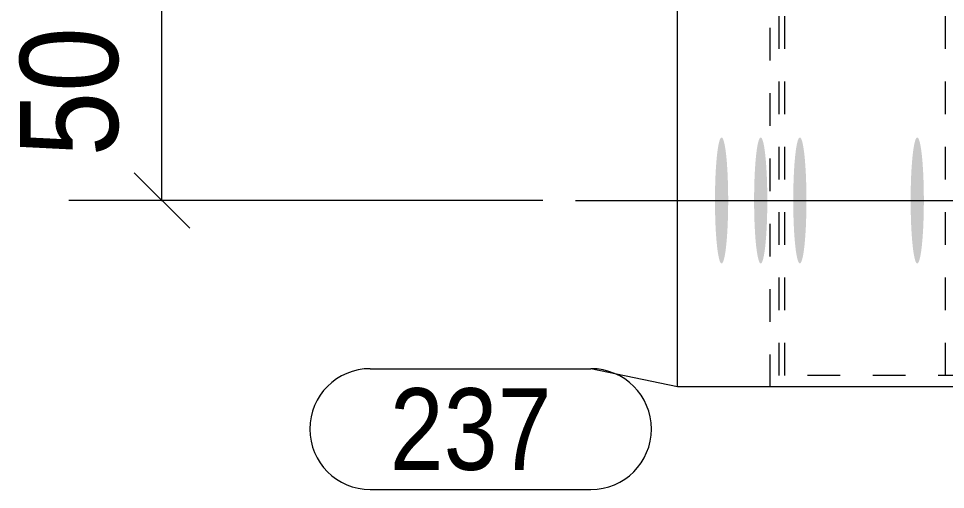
# Model space of a CAD drawing. Header units: millimetres. Extents: x 2 to 825, y 1 to 579.
# Drawn here: x 48.76 to 77.16, y 473.44 to 487.87 of the extents above; entities that cross this region are included whole.
import ezdxf

# ---------------------------------------------------------------- set-up
doc = ezdxf.new("R2010")
doc.units = ezdxf.units.MM
doc.linetypes.add('XKITLINE00', pattern=[0])
doc.linetypes.add('XKITLINE01', pattern=[4, 1, -1, 1, -1])
for name, color, linetype, lineweight in [('Bolt', 3, 'Continuous', 0), ('Dimensions', 7, 'Continuous', 0), ('Part', 2, 'Continuous', 0), ('PartMark', 7, 'Continuous', 0)]:
    doc.layers.add(name, color=color, linetype=linetype, lineweight=lineweight)
doc.styles.add('ARIAL', font='ARIAL.TTF')

# ---------------------------------------------------------------- blocks, each defined once
blk = doc.blocks.new('*A35')
at = {"layer": 'Bolt'}
for points in [[(70.503, 482.248), (70.503, 482.201), (70.503, 482.154), (70.502, 482.106), (70.502, 482.059), (70.501, 482.012), (70.5, 481.966), (70.5, 481.919), (70.499, 481.873), (70.497, 481.827), (70.496, 481.781), (70.495, 481.736), (70.493, 481.69), (70.492, 481.646), (70.49, 481.601), (70.488, 481.557), (70.486, 481.514), (70.484, 481.471), (70.482, 481.428), (70.48, 481.386), (70.477, 481.345), (70.475, 481.304), (70.472, 481.264), (70.469, 481.224), (70.467, 481.185), (70.464, 481.147), (70.461, 481.109), (70.458, 481.072), (70.454, 481.036), (70.451, 481), (70.448, 480.966), (70.444, 480.932), (70.441, 480.899), (70.437, 480.866), (70.433, 480.835), (70.429, 480.805), (70.426, 480.775), (70.422, 480.746), (70.418, 480.719), (70.414, 480.692), (70.409, 480.666), (70.405, 480.641), (70.401, 480.617), (70.396, 480.595), (70.392, 480.573), (70.388, 480.552), (70.383, 480.532), (70.379, 480.514), (70.374, 480.496), (70.369, 480.48), (70.365, 480.464), (70.36, 480.45), (70.355, 480.437), (70.35, 480.425), (70.345, 480.414), (70.341, 480.404), (70.336, 480.395), (70.331, 480.388), (70.326, 480.381), (70.321, 480.376), (70.316, 480.372), (70.311, 480.369), (70.306, 480.367), (70.301, 480.367), (70.296, 480.367), (70.291, 480.369), (70.286, 480.372), (70.281, 480.376), (70.276, 480.381), (70.271, 480.388), (70.267, 480.395), (70.262, 480.404), (70.257, 480.414), (70.252, 480.425), (70.247, 480.437), (70.242, 480.45), (70.238, 480.464), (70.233, 480.48), (70.228, 480.496), (70.224, 480.514), (70.219, 480.532), (70.215, 480.552), (70.21, 480.573), (70.206, 480.595), (70.201, 480.617), (70.197, 480.641), (70.193, 480.666), (70.189, 480.692), (70.185, 480.719), (70.181, 480.746), (70.177, 480.775), (70.173, 480.805), (70.169, 480.835), (70.165, 480.866), (70.162, 480.899), (70.158, 480.932), (70.155, 480.966), (70.151, 481), (70.148, 481.036), (70.145, 481.072), (70.142, 481.109), (70.139, 481.147), (70.136, 481.185), (70.133, 481.224), (70.13, 481.264), (70.128, 481.304), (70.125, 481.345), (70.123, 481.386), (70.12, 481.428), (70.118, 481.471), (70.116, 481.514), (70.114, 481.557), (70.112, 481.601), (70.111, 481.646), (70.109, 481.69), (70.108, 481.736), (70.106, 481.781), (70.105, 481.827), (70.104, 481.873), (70.103, 481.919), (70.102, 481.966), (70.101, 482.012), (70.1, 482.059), (70.1, 482.106), (70.099, 482.154), (70.099, 482.201), (70.099, 482.248), (70.099, 482.295), (70.099, 482.343), (70.099, 482.39), (70.099, 482.437), (70.1, 482.484), (70.1, 482.532), (70.101, 482.578), (70.102, 482.625), (70.103, 482.672), (70.104, 482.718), (70.105, 482.764), (70.106, 482.81), (70.108, 482.855), (70.109, 482.9), (70.111, 482.945), (70.112, 482.99), (70.114, 483.033), (70.116, 483.077), (70.118, 483.12), (70.12, 483.163), (70.123, 483.205), (70.125, 483.246), (70.128, 483.287), (70.13, 483.327), (70.133, 483.367), (70.136, 483.406), (70.139, 483.444), (70.142, 483.482), (70.145, 483.519), (70.148, 483.555), (70.151, 483.591), (70.155, 483.625), (70.158, 483.659), (70.162, 483.692), (70.165, 483.724), (70.169, 483.756), (70.173, 483.786), (70.177, 483.816), (70.181, 483.844), (70.185, 483.872), (70.189, 483.899), (70.193, 483.925), (70.197, 483.95), (70.201, 483.973), (70.206, 483.996), (70.21, 484.018), (70.215, 484.039), (70.219, 484.059), (70.224, 484.077), (70.228, 484.095), (70.233, 484.111), (70.238, 484.127), (70.242, 484.141), (70.247, 484.154), (70.252, 484.166), (70.257, 484.177), (70.262, 484.187), (70.267, 484.196), (70.271, 484.203), (70.276, 484.21), (70.281, 484.215), (70.286, 484.219), (70.291, 484.222), (70.296, 484.223), (70.301, 484.224), (70.306, 484.223), (70.311, 484.222), (70.316, 484.219), (70.321, 484.215), (70.326, 484.21), (70.331, 484.203), (70.336, 484.196), (70.341, 484.187), (70.345, 484.177), (70.35, 484.166), (70.355, 484.154), (70.36, 484.141), (70.365, 484.127), (70.369, 484.111), (70.374, 484.095), (70.379, 484.077), (70.383, 484.059), (70.388, 484.039), (70.392, 484.018), (70.396, 483.996), (70.401, 483.973), (70.405, 483.95), (70.409, 483.925), (70.414, 483.899), (70.418, 483.872), (70.422, 483.844), (70.426, 483.816), (70.429, 483.786), (70.433, 483.756), (70.437, 483.724), (70.441, 483.692), (70.444, 483.659), (70.448, 483.625), (70.451, 483.591), (70.454, 483.555), (70.458, 483.519), (70.461, 483.482), (70.464, 483.444), (70.467, 483.406), (70.469, 483.367), (70.472, 483.327), (70.475, 483.287), (70.477, 483.246), (70.48, 483.205), (70.482, 483.163), (70.484, 483.12), (70.486, 483.077), (70.488, 483.033), (70.49, 482.99), (70.492, 482.945), (70.493, 482.9), (70.495, 482.855), (70.496, 482.81), (70.497, 482.764), (70.499, 482.718), (70.5, 482.672), (70.5, 482.625), (70.501, 482.578), (70.502, 482.532), (70.502, 482.484), (70.503, 482.437), (70.503, 482.39), (70.503, 482.343), (70.503, 482.295)], [(71.702, 482.248), (71.702, 482.201), (71.702, 482.154), (71.701, 482.106), (71.701, 482.059), (71.7, 482.012), (71.699, 481.966), (71.698, 481.919), (71.697, 481.873), (71.696, 481.827), (71.695, 481.781), (71.694, 481.736), (71.692, 481.69), (71.69, 481.646), (71.689, 481.601), (71.687, 481.557), (71.685, 481.514), (71.683, 481.471), (71.681, 481.428), (71.678, 481.386), (71.676, 481.345), (71.673, 481.304), (71.671, 481.264), (71.668, 481.224), (71.665, 481.185), (71.662, 481.147), (71.659, 481.109), (71.656, 481.072), (71.653, 481.036), (71.65, 481), (71.646, 480.966), (71.643, 480.932), (71.639, 480.899), (71.636, 480.866), (71.632, 480.835), (71.628, 480.805), (71.624, 480.775), (71.62, 480.746), (71.616, 480.719), (71.612, 480.692), (71.608, 480.666), (71.604, 480.641), (71.6, 480.617), (71.595, 480.595), (71.591, 480.573), (71.586, 480.552), (71.582, 480.532), (71.577, 480.514), (71.573, 480.496), (71.568, 480.48), (71.563, 480.464), (71.559, 480.45), (71.554, 480.437), (71.549, 480.425), (71.544, 480.414), (71.539, 480.404), (71.535, 480.395), (71.53, 480.388), (71.525, 480.381), (71.52, 480.376), (71.515, 480.372), (71.51, 480.369), (71.505, 480.367), (71.5, 480.367), (71.495, 480.367), (71.49, 480.369), (71.485, 480.372), (71.48, 480.376), (71.475, 480.381), (71.47, 480.388), (71.465, 480.395), (71.46, 480.404), (71.456, 480.414), (71.451, 480.425), (71.446, 480.437), (71.441, 480.45), (71.436, 480.464), (71.432, 480.48), (71.427, 480.496), (71.423, 480.514), (71.418, 480.532), (71.413, 480.552), (71.409, 480.573), (71.405, 480.595), (71.4, 480.617), (71.396, 480.641), (71.392, 480.666), (71.388, 480.692), (71.383, 480.719), (71.379, 480.746), (71.375, 480.775), (71.372, 480.805), (71.368, 480.835), (71.364, 480.866), (71.36, 480.899), (71.357, 480.932), (71.353, 480.966), (71.35, 481), (71.347, 481.036), (71.344, 481.072), (71.34, 481.109), (71.337, 481.147), (71.335, 481.185), (71.332, 481.224), (71.329, 481.264), (71.326, 481.304), (71.324, 481.345), (71.322, 481.386), (71.319, 481.428), (71.317, 481.471), (71.315, 481.514), (71.313, 481.557), (71.311, 481.601), (71.309, 481.646), (71.308, 481.69), (71.306, 481.736), (71.305, 481.781), (71.304, 481.827), (71.303, 481.873), (71.302, 481.919), (71.301, 481.966), (71.3, 482.012), (71.299, 482.059), (71.299, 482.106), (71.298, 482.154), (71.298, 482.201), (71.298, 482.248), (71.298, 482.295), (71.298, 482.343), (71.298, 482.39), (71.298, 482.437), (71.299, 482.484), (71.299, 482.532), (71.3, 482.578), (71.301, 482.625), (71.302, 482.672), (71.303, 482.718), (71.304, 482.764), (71.305, 482.81), (71.306, 482.855), (71.308, 482.9), (71.309, 482.945), (71.311, 482.99), (71.313, 483.033), (71.315, 483.077), (71.317, 483.12), (71.319, 483.163), (71.322, 483.205), (71.324, 483.246), (71.326, 483.287), (71.329, 483.327), (71.332, 483.367), (71.335, 483.406), (71.337, 483.444), (71.34, 483.482), (71.344, 483.519), (71.347, 483.555), (71.35, 483.591), (71.353, 483.625), (71.357, 483.659), (71.36, 483.692), (71.364, 483.724), (71.368, 483.756), (71.372, 483.786), (71.375, 483.816), (71.379, 483.844), (71.383, 483.872), (71.388, 483.899), (71.392, 483.925), (71.396, 483.95), (71.4, 483.973), (71.405, 483.996), (71.409, 484.018), (71.413, 484.039), (71.418, 484.059), (71.423, 484.077), (71.427, 484.095), (71.432, 484.111), (71.436, 484.127), (71.441, 484.141), (71.446, 484.154), (71.451, 484.166), (71.456, 484.177), (71.46, 484.187), (71.465, 484.196), (71.47, 484.203), (71.475, 484.21), (71.48, 484.215), (71.485, 484.219), (71.49, 484.222), (71.495, 484.223), (71.5, 484.224), (71.505, 484.223), (71.51, 484.222), (71.515, 484.219), (71.52, 484.215), (71.525, 484.21), (71.53, 484.203), (71.535, 484.196), (71.539, 484.187), (71.544, 484.177), (71.549, 484.166), (71.554, 484.154), (71.559, 484.141), (71.563, 484.127), (71.568, 484.111), (71.573, 484.095), (71.577, 484.077), (71.582, 484.059), (71.586, 484.039), (71.591, 484.018), (71.595, 483.996), (71.6, 483.973), (71.604, 483.95), (71.608, 483.925), (71.612, 483.899), (71.616, 483.872), (71.62, 483.844), (71.624, 483.816), (71.628, 483.786), (71.632, 483.756), (71.636, 483.724), (71.639, 483.692), (71.643, 483.659), (71.646, 483.625), (71.65, 483.591), (71.653, 483.555), (71.656, 483.519), (71.659, 483.482), (71.662, 483.444), (71.665, 483.406), (71.668, 483.367), (71.671, 483.327), (71.673, 483.287), (71.676, 483.246), (71.678, 483.205), (71.681, 483.163), (71.683, 483.12), (71.685, 483.077), (71.687, 483.033), (71.689, 482.99), (71.69, 482.945), (71.692, 482.9), (71.694, 482.855), (71.695, 482.81), (71.696, 482.764), (71.697, 482.718), (71.698, 482.672), (71.699, 482.625), (71.7, 482.578), (71.701, 482.532), (71.701, 482.484), (71.702, 482.437), (71.702, 482.39), (71.702, 482.343), (71.702, 482.295)], [(72.901, 482.248), (72.901, 482.201), (72.9, 482.154), (72.9, 482.106), (72.899, 482.059), (72.899, 482.012), (72.898, 481.966), (72.897, 481.919), (72.896, 481.873), (72.895, 481.827), (72.894, 481.781), (72.892, 481.736), (72.891, 481.69), (72.889, 481.646), (72.887, 481.601), (72.886, 481.557), (72.884, 481.514), (72.882, 481.471), (72.879, 481.428), (72.877, 481.386), (72.875, 481.345), (72.872, 481.304), (72.87, 481.264), (72.867, 481.224), (72.864, 481.185), (72.861, 481.147), (72.858, 481.109), (72.855, 481.072), (72.852, 481.036), (72.849, 481), (72.845, 480.966), (72.842, 480.932), (72.838, 480.899), (72.835, 480.866), (72.831, 480.835), (72.827, 480.805), (72.823, 480.775), (72.819, 480.746), (72.815, 480.719), (72.811, 480.692), (72.807, 480.666), (72.803, 480.641), (72.798, 480.617), (72.794, 480.595), (72.79, 480.573), (72.785, 480.552), (72.781, 480.532), (72.776, 480.514), (72.772, 480.496), (72.767, 480.48), (72.762, 480.464), (72.757, 480.45), (72.753, 480.437), (72.748, 480.425), (72.743, 480.414), (72.738, 480.404), (72.733, 480.395), (72.728, 480.388), (72.723, 480.381), (72.719, 480.376), (72.714, 480.372), (72.709, 480.369), (72.704, 480.367), (72.699, 480.367), (72.694, 480.367), (72.689, 480.369), (72.684, 480.372), (72.679, 480.376), (72.674, 480.381), (72.669, 480.388), (72.664, 480.395), (72.659, 480.404), (72.654, 480.414), (72.65, 480.425), (72.645, 480.437), (72.64, 480.45), (72.635, 480.464), (72.631, 480.48), (72.626, 480.496), (72.621, 480.514), (72.617, 480.532), (72.612, 480.552), (72.608, 480.573), (72.603, 480.595), (72.599, 480.617), (72.595, 480.641), (72.59, 480.666), (72.586, 480.692), (72.582, 480.719), (72.578, 480.746), (72.574, 480.775), (72.57, 480.805), (72.567, 480.835), (72.563, 480.866), (72.559, 480.899), (72.556, 480.932), (72.552, 480.966), (72.549, 481), (72.546, 481.036), (72.542, 481.072), (72.539, 481.109), (72.536, 481.147), (72.533, 481.185), (72.531, 481.224), (72.528, 481.264), (72.525, 481.304), (72.523, 481.345), (72.52, 481.386), (72.518, 481.428), (72.516, 481.471), (72.514, 481.514), (72.512, 481.557), (72.51, 481.601), (72.508, 481.646), (72.507, 481.69), (72.505, 481.736), (72.504, 481.781), (72.502, 481.827), (72.501, 481.873), (72.5, 481.919), (72.499, 481.966), (72.499, 482.012), (72.498, 482.059), (72.497, 482.106), (72.497, 482.154), (72.497, 482.201), (72.496, 482.248), (72.496, 482.295), (72.496, 482.343), (72.497, 482.39), (72.497, 482.437), (72.497, 482.484), (72.498, 482.532), (72.499, 482.578), (72.499, 482.625), (72.5, 482.672), (72.501, 482.718), (72.502, 482.764), (72.504, 482.81), (72.505, 482.855), (72.507, 482.9), (72.508, 482.945), (72.51, 482.99), (72.512, 483.033), (72.514, 483.077), (72.516, 483.12), (72.518, 483.163), (72.52, 483.205), (72.523, 483.246), (72.525, 483.287), (72.528, 483.327), (72.531, 483.367), (72.533, 483.406), (72.536, 483.444), (72.539, 483.482), (72.542, 483.519), (72.546, 483.555), (72.549, 483.591), (72.552, 483.625), (72.556, 483.659), (72.559, 483.692), (72.563, 483.724), (72.567, 483.756), (72.57, 483.786), (72.574, 483.816), (72.578, 483.844), (72.582, 483.872), (72.586, 483.899), (72.59, 483.925), (72.595, 483.95), (72.599, 483.973), (72.603, 483.996), (72.608, 484.018), (72.612, 484.039), (72.617, 484.059), (72.621, 484.077), (72.626, 484.095), (72.631, 484.111), (72.635, 484.127), (72.64, 484.141), (72.645, 484.154), (72.65, 484.166), (72.654, 484.177), (72.659, 484.187), (72.664, 484.196), (72.669, 484.203), (72.674, 484.21), (72.679, 484.215), (72.684, 484.219), (72.689, 484.222), (72.694, 484.223), (72.699, 484.224), (72.704, 484.223), (72.709, 484.222), (72.714, 484.219), (72.719, 484.215), (72.723, 484.21), (72.728, 484.203), (72.733, 484.196), (72.738, 484.187), (72.743, 484.177), (72.748, 484.166), (72.753, 484.154), (72.757, 484.141), (72.762, 484.127), (72.767, 484.111), (72.772, 484.095), (72.776, 484.077), (72.781, 484.059), (72.785, 484.039), (72.79, 484.018), (72.794, 483.996), (72.798, 483.973), (72.803, 483.95), (72.807, 483.925), (72.811, 483.899), (72.815, 483.872), (72.819, 483.844), (72.823, 483.816), (72.827, 483.786), (72.831, 483.756), (72.835, 483.724), (72.838, 483.692), (72.842, 483.659), (72.845, 483.625), (72.849, 483.591), (72.852, 483.555), (72.855, 483.519), (72.858, 483.482), (72.861, 483.444), (72.864, 483.406), (72.867, 483.367), (72.87, 483.327), (72.872, 483.287), (72.875, 483.246), (72.877, 483.205), (72.879, 483.163), (72.882, 483.12), (72.884, 483.077), (72.886, 483.033), (72.887, 482.99), (72.889, 482.945), (72.891, 482.9), (72.892, 482.855), (72.894, 482.81), (72.895, 482.764), (72.896, 482.718), (72.897, 482.672), (72.898, 482.625), (72.899, 482.578), (72.899, 482.532), (72.9, 482.484), (72.9, 482.437), (72.901, 482.39), (72.901, 482.343), (72.901, 482.295)], [(76.497, 482.248), (76.497, 482.201), (76.497, 482.154), (76.496, 482.106), (76.496, 482.059), (76.495, 482.012), (76.494, 481.966), (76.494, 481.919), (76.492, 481.873), (76.491, 481.827), (76.49, 481.781), (76.489, 481.736), (76.487, 481.69), (76.486, 481.646), (76.484, 481.601), (76.482, 481.557), (76.48, 481.514), (76.478, 481.471), (76.476, 481.428), (76.474, 481.386), (76.471, 481.345), (76.469, 481.304), (76.466, 481.264), (76.463, 481.224), (76.461, 481.185), (76.458, 481.147), (76.455, 481.109), (76.451, 481.072), (76.448, 481.036), (76.445, 481), (76.442, 480.966), (76.438, 480.932), (76.435, 480.899), (76.431, 480.866), (76.427, 480.835), (76.423, 480.805), (76.42, 480.775), (76.416, 480.746), (76.412, 480.719), (76.408, 480.692), (76.403, 480.666), (76.399, 480.641), (76.395, 480.617), (76.39, 480.595), (76.386, 480.573), (76.382, 480.552), (76.377, 480.532), (76.373, 480.514), (76.368, 480.496), (76.363, 480.48), (76.359, 480.464), (76.354, 480.45), (76.349, 480.437), (76.344, 480.425), (76.339, 480.414), (76.335, 480.404), (76.33, 480.395), (76.325, 480.388), (76.32, 480.381), (76.315, 480.376), (76.31, 480.372), (76.305, 480.369), (76.3, 480.367), (76.295, 480.367), (76.29, 480.367), (76.285, 480.369), (76.28, 480.372), (76.275, 480.376), (76.27, 480.381), (76.265, 480.388), (76.261, 480.395), (76.256, 480.404), (76.251, 480.414), (76.246, 480.425), (76.241, 480.437), (76.236, 480.45), (76.232, 480.464), (76.227, 480.48), (76.222, 480.496), (76.218, 480.514), (76.213, 480.532), (76.209, 480.552), (76.204, 480.573), (76.2, 480.595), (76.195, 480.617), (76.191, 480.641), (76.187, 480.666), (76.183, 480.692), (76.179, 480.719), (76.175, 480.746), (76.171, 480.775), (76.167, 480.805), (76.163, 480.835), (76.159, 480.866), (76.156, 480.899), (76.152, 480.932), (76.149, 480.966), (76.145, 481), (76.142, 481.036), (76.139, 481.072), (76.136, 481.109), (76.133, 481.147), (76.13, 481.185), (76.127, 481.224), (76.124, 481.264), (76.122, 481.304), (76.119, 481.345), (76.117, 481.386), (76.114, 481.428), (76.112, 481.471), (76.11, 481.514), (76.108, 481.557), (76.106, 481.601), (76.105, 481.646), (76.103, 481.69), (76.102, 481.736), (76.1, 481.781), (76.099, 481.827), (76.098, 481.873), (76.097, 481.919), (76.096, 481.966), (76.095, 482.012), (76.094, 482.059), (76.094, 482.106), (76.093, 482.154), (76.093, 482.201), (76.093, 482.248), (76.093, 482.295), (76.093, 482.343), (76.093, 482.39), (76.093, 482.437), (76.094, 482.484), (76.094, 482.532), (76.095, 482.578), (76.096, 482.625), (76.097, 482.672), (76.098, 482.718), (76.099, 482.764), (76.1, 482.81), (76.102, 482.855), (76.103, 482.9), (76.105, 482.945), (76.106, 482.99), (76.108, 483.033), (76.11, 483.077), (76.112, 483.12), (76.114, 483.163), (76.117, 483.205), (76.119, 483.246), (76.122, 483.287), (76.124, 483.327), (76.127, 483.367), (76.13, 483.406), (76.133, 483.444), (76.136, 483.482), (76.139, 483.519), (76.142, 483.555), (76.145, 483.591), (76.149, 483.625), (76.152, 483.659), (76.156, 483.692), (76.159, 483.724), (76.163, 483.756), (76.167, 483.786), (76.171, 483.816), (76.175, 483.844), (76.179, 483.872), (76.183, 483.899), (76.187, 483.925), (76.191, 483.95), (76.195, 483.973), (76.2, 483.996), (76.204, 484.018), (76.209, 484.039), (76.213, 484.059), (76.218, 484.077), (76.222, 484.095), (76.227, 484.111), (76.232, 484.127), (76.236, 484.141), (76.241, 484.154), (76.246, 484.166), (76.251, 484.177), (76.256, 484.187), (76.261, 484.196), (76.265, 484.203), (76.27, 484.21), (76.275, 484.215), (76.28, 484.219), (76.285, 484.222), (76.29, 484.223), (76.295, 484.224), (76.3, 484.223), (76.305, 484.222), (76.31, 484.219), (76.315, 484.215), (76.32, 484.21), (76.325, 484.203), (76.33, 484.196), (76.335, 484.187), (76.339, 484.177), (76.344, 484.166), (76.349, 484.154), (76.354, 484.141), (76.359, 484.127), (76.363, 484.111), (76.368, 484.095), (76.373, 484.077), (76.377, 484.059), (76.382, 484.039), (76.386, 484.018), (76.39, 483.996), (76.395, 483.973), (76.399, 483.95), (76.403, 483.925), (76.408, 483.899), (76.412, 483.872), (76.416, 483.844), (76.42, 483.816), (76.423, 483.786), (76.427, 483.756), (76.431, 483.724), (76.435, 483.692), (76.438, 483.659), (76.442, 483.625), (76.445, 483.591), (76.448, 483.555), (76.451, 483.519), (76.455, 483.482), (76.458, 483.444), (76.461, 483.406), (76.463, 483.367), (76.466, 483.327), (76.469, 483.287), (76.471, 483.246), (76.474, 483.205), (76.476, 483.163), (76.478, 483.12), (76.48, 483.077), (76.482, 483.033), (76.484, 482.99), (76.486, 482.945), (76.487, 482.9), (76.489, 482.855), (76.49, 482.81), (76.491, 482.764), (76.492, 482.718), (76.494, 482.672), (76.494, 482.625), (76.495, 482.578), (76.496, 482.532), (76.496, 482.484), (76.497, 482.437), (76.497, 482.39), (76.497, 482.343), (76.497, 482.295)]]:
    blk.add_hatch(color=3, dxfattribs=at).paths.add_polyline_path(points, flags=17)
at = {"layer": 'Bolt', "color": 3, "linetype": 'XKITLINE00', "lineweight": 0}
for p, q in [((65.826, 482.295), (75.771, 482.295)), ((67.025, 482.295), (76.97, 482.295)), ((68.224, 482.295), (78.168, 482.295)), ((71.82, 482.295), (81.765, 482.295)), ((73.019, 482.295), (82.964, 482.295)), ((74.218, 482.295), (84.162, 482.295))]:
    blk.add_line(p, q, dxfattribs=at)
blk = doc.blocks.new('*A36')
at = {"layer": 'Part', "color": 7, "linetype": 'XKITLINE01', "lineweight": 0}
blk.add_line((77.159, 476.938), (77.159, 501.938), dxfattribs=at)
blk = doc.blocks.new('*A48')
at = {"layer": 'Part', "color": 2, "linetype": 'XKITLINE00', "lineweight": 0}
for p, q in [((68.952, 476.581), (68.952, 502.295)), ((82.583, 476.581), (68.952, 476.581))]:
    blk.add_line(p, q, dxfattribs=at)
at = {"layer": 'Part', "color": 7, "linetype": 'XKITLINE01', "lineweight": 0}
blk.add_line((71.794, 476.581), (71.794, 502.295), dxfattribs=at)
blk = doc.blocks.new('*A49')
at = {"layer": 'Part', "color": 7, "linetype": 'XKITLINE01', "lineweight": 0}
for p, q in [((72.064, 476.938), (72.064, 501.938)), ((72.235, 476.938), (72.235, 488.938)), ((353.932, 476.938), (72.064, 476.938))]:
    blk.add_line(p, q, dxfattribs=at)
blk = doc.blocks.new('*A124')
at = {"layer": 'Dimensions', "color": 7, "linetype": 'XKITLINE00', "lineweight": 0}
for p, q in [((52.311, 490.287), (54.008, 488.59)), ((76.159, 489.438), (50.309, 489.438)), ((53.159, 482.295), (53.159, 489.438)), ((52.311, 483.144), (54.008, 481.447)), ((64.826, 482.295), (50.309, 482.295))]:
    blk.add_line(p, q, dxfattribs=at)
at = {"layer": 'Dimensions', "color": 3}
for p in [(53.159, 489.438), (53.159, 482.295)]:
    blk.add_point(p, dxfattribs=at)
at = {"layer": 'Dimensions', "color": 3, "style": 'ARIAL', "width": 0.85}
blk.add_text('50', height=3, rotation=90.0002, dxfattribs=at).set_placement((51.809, 483.642))
blk = doc.blocks.new('*A131')
at = {"layer": 'PartMark', "color": 7, "linetype": 'XKITLINE00', "lineweight": 0}
for p, q in [((59.538, 477.142), (66.301, 477.142)), ((68.952, 476.581), (66.301, 477.142)), ((59.538, 473.442), (66.301, 473.442))]:
    blk.add_line(p, q, dxfattribs=at)
for centre, start, end in [((59.538, 475.292), 90, 270), ((66.301, 475.292), 270, 90)]:
    blk.add_arc(centre, 1.85, start, end, dxfattribs=at)
at = {"layer": 'PartMark', "color": 3, "style": 'ARIAL', "width": 0.85}
blk.add_text('237', height=2.5, dxfattribs=at).set_placement((60.138, 474.042))

msp = doc.modelspace()

# ---------------------------------------------------------------- block references
at = {"lineweight": 0}
for name in ['*A48', '*A49', '*A35', '*A124', '*A131']:
    msp.add_blockref(name, (0, 0), dxfattribs=at)
at = {"layer": 'Part', "lineweight": 0}
msp.add_blockref('*A36', (0, 0), dxfattribs=at)

doc.saveas('drawing.dxf')
